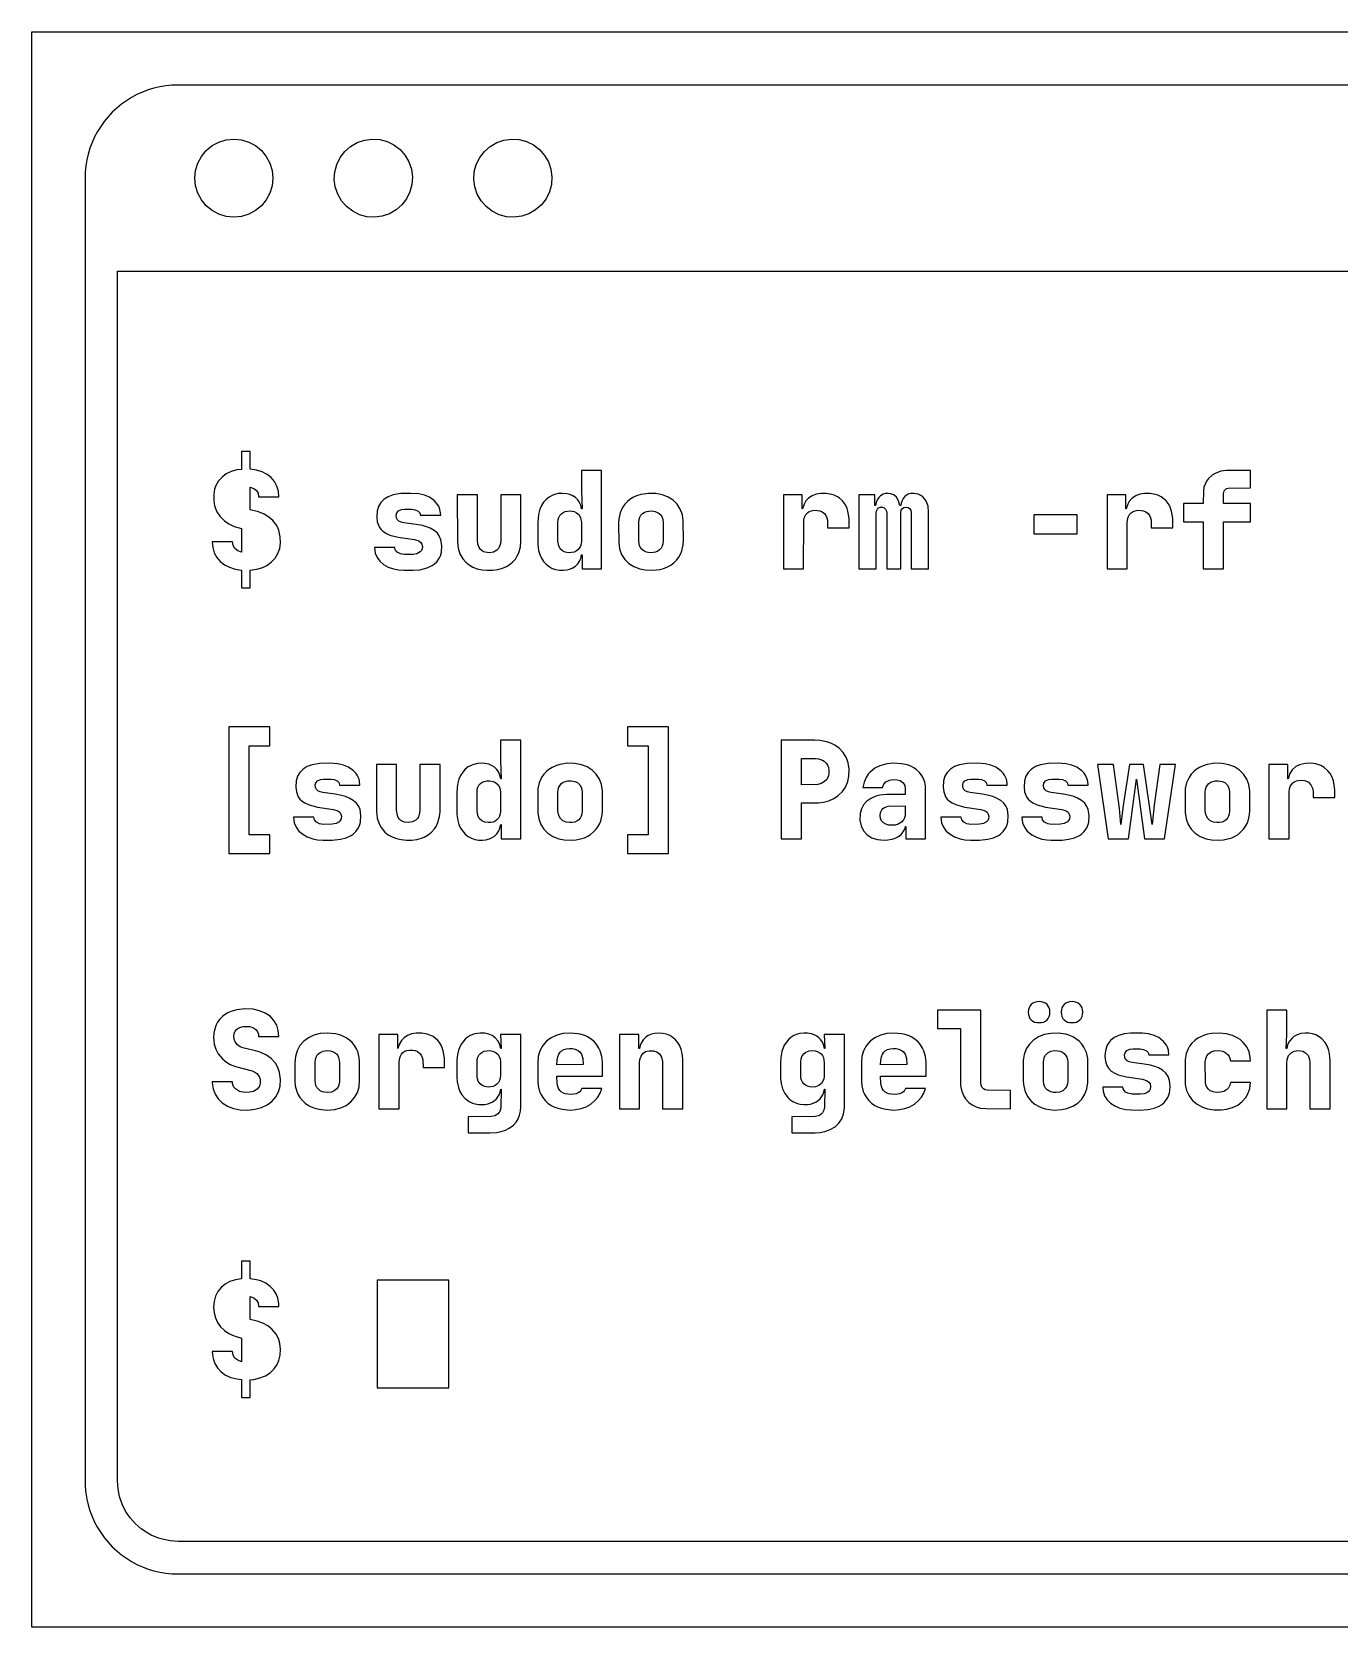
# Model space of a CAD drawing. Header units: millimetres. Extents: x 0 to 272, y 0 to 166.
# Drawn here: x 0.5 to 135.8, y 0.5 to 165.6 of the extents above; entities that cross this region are included whole.
import ezdxf

# ---------------------------------------------------------------- set-up
doc = ezdxf.new("R2010")
doc.units = ezdxf.units.MM

msp = doc.modelspace()

# ---------------------------------------------------------------- linework, layer by layer
at = {"layer": 'ENTGITTERRAHMEN'}
msp.add_lwpolyline([(0.5, 165.574), (271.5, 165.574), (271.5, 0.5), (0.5, 0.5)], close=True, dxfattribs=at)
at = {"layer": 'MOTIV'}
for points in [[(256.37, 160.074), (15.63, 160.074), (15, 160.053), (14.373, 159.992), (13.751, 159.889), (13.137, 159.746), (12.534, 159.563), (11.945, 159.341), (11.371, 159.081), (10.815, 158.784), (10.28, 158.451), (9.767, 158.084), (9.28, 157.684), (8.82, 157.254), (8.39, 156.794), (7.99, 156.307), (7.623, 155.794), (7.29, 155.259), (6.993, 154.704), (6.733, 154.13), (6.511, 153.54), (6.328, 152.937), (6.185, 152.323), (6.082, 151.701), (6.021, 151.074), (6, 150.444), (6, 15.63), (6.021, 15), (6.082, 14.373), (6.185, 13.751), (6.328, 13.137), (6.511, 12.534), (6.733, 11.945), (6.993, 11.371), (7.29, 10.815), (7.623, 10.28), (7.99, 9.767), (8.39, 9.28), (8.82, 8.82), (9.28, 8.39), (9.767, 7.99), (10.28, 7.623), (10.815, 7.29), (11.371, 6.993), (11.945, 6.733), (12.534, 6.511), (13.137, 6.328), (13.751, 6.185), (14.373, 6.082), (15, 6.021), (15.63, 6), (256.37, 6)], [(256.37, 9.37), (15.63, 9.37), (14.813, 9.424), (14.01, 9.584), (13.618, 9.703), (12.861, 10.016), (12.5, 10.209), (11.819, 10.664), (11.204, 11.204), (10.664, 11.819), (10.209, 12.5), (9.847, 13.234), (9.584, 14.01), (9.424, 14.813), (9.37, 15.63), (9.37, 140.815), (262.63, 140.815)]]:
    msp.add_lwpolyline(points, dxfattribs=at)
for points in [[(22.196, 146.478), (21.407, 146.4), (20.618, 146.478), (19.86, 146.708), (19.16, 147.082), (18.548, 147.585), (18.045, 148.197), (17.671, 148.897), (17.441, 149.655), (17.363, 150.444), (17.441, 151.233), (17.671, 151.992), (18.045, 152.691), (18.548, 153.304), (19.16, 153.807), (19.86, 154.181), (20.618, 154.411), (21.407, 154.489), (22.196, 154.411), (22.955, 154.181), (23.654, 153.807), (24.267, 153.304), (24.77, 152.691), (25.144, 151.992), (25.374, 151.233), (25.452, 150.444), (25.374, 149.655), (25.144, 148.897), (24.77, 148.197), (24.267, 147.585), (23.654, 147.082), (22.955, 146.708)], [(36.77, 146.506), (35.984, 146.402), (35.193, 146.454), (34.427, 146.659), (33.716, 147.01), (33.087, 147.493), (32.564, 148.089), (32.168, 148.775), (31.913, 149.526), (31.81, 150.312), (31.861, 151.103), (32.067, 151.869), (32.417, 152.58), (32.9, 153.209), (33.496, 153.732), (34.183, 154.128), (34.933, 154.383), (35.72, 154.487), (36.511, 154.435), (37.277, 154.23), (37.988, 153.879), (38.617, 153.396), (39.139, 152.8), (39.536, 152.114), (39.791, 151.363), (39.894, 150.577), (39.842, 149.786), (39.637, 149.02), (39.286, 148.309), (38.804, 147.68), (38.208, 147.157), (37.521, 146.761)], [(51.215, 146.506), (50.429, 146.402), (49.637, 146.454), (48.872, 146.659), (48.161, 147.01), (47.532, 147.493), (47.009, 148.089), (46.612, 148.775), (46.358, 149.526), (46.254, 150.312), (46.306, 151.103), (46.511, 151.869), (46.862, 152.58), (47.344, 153.209), (47.94, 153.732), (48.627, 154.128), (49.378, 154.383), (50.164, 154.487), (50.955, 154.435), (51.721, 154.23), (52.432, 153.879), (53.061, 153.396), (53.584, 152.8), (53.98, 152.114), (54.235, 151.363), (54.339, 150.577), (54.287, 149.786), (54.082, 149.02), (53.731, 148.309), (53.248, 147.68), (52.652, 147.157), (51.965, 146.761)], [(25.287, 110.697), (25.682, 111.116), (25.973, 111.593), (26.158, 112.127), (26.237, 112.719), (26.215, 113.327), (26.066, 114.009), (25.847, 114.493), (25.452, 115.02), (25.041, 115.375), (24.549, 115.668), (23.974, 115.899), (23.112, 116.116), (23.112, 118.476), (23.482, 118.338), (23.755, 118.119), (23.922, 117.828), (23.978, 117.47), (26.072, 117.47), (26.023, 118.049), (25.874, 118.572), (25.625, 119.037), (25.277, 119.446), (24.843, 119.786), (24.338, 120.045), (23.761, 120.222), (23.112, 120.319), (23.112, 122.148), (22.205, 122.148), (22.205, 120.305), (21.722, 120.239), (21.14, 120.079), (20.629, 119.834), (20.188, 119.506), (19.826, 119.102), (19.56, 118.639), (19.423, 118.254), (19.327, 117.69), (19.326, 117.092), (19.416, 116.538), (19.654, 115.91), (19.946, 115.46), (20.429, 114.972), (20.897, 114.655), (21.438, 114.403), (22.205, 114.175), (22.205, 111.731), (21.817, 111.885), (21.521, 112.122), (21.332, 112.43), (21.269, 112.793), (19.175, 112.793), (19.226, 112.206), (19.379, 111.676), (19.634, 111.201), (19.992, 110.782), (20.436, 110.433), (20.953, 110.168), (21.543, 109.986), (22.205, 109.888), (22.205, 108.045), (23.112, 108.045), (23.112, 109.874), (23.794, 109.974), (24.402, 110.161), (24.809, 110.358)], [(57.212, 110.819), (57.328, 111.088), (57.419, 111.466), (57.461, 111.466), (57.461, 110), (59.486, 110), (59.486, 120.193), (57.391, 120.193), (57.391, 118.099), (57.461, 116.214), (57.419, 116.214), (57.328, 116.593), (57.177, 116.929), (57.013, 117.166), (56.774, 117.402), (56.451, 117.607), (56.176, 117.715), (55.872, 117.785), (55.423, 117.819), (55.004, 117.791), (54.618, 117.704), (54.379, 117.615), (54.047, 117.433), (53.747, 117.194), (53.481, 116.898), (53.26, 116.56), (53.088, 116.182), (52.936, 115.619), (52.867, 114.817), (52.878, 112.526), (52.966, 111.906), (53.088, 111.488), (53.26, 111.111), (53.481, 110.774), (53.747, 110.48), (54.047, 110.243), (54.379, 110.063), (54.743, 109.939), (55.14, 109.873), (55.54, 109.863), (55.872, 109.895), (56.176, 109.967), (56.451, 110.079), (56.774, 110.288), (57.013, 110.524)], [(123.894, 117.944), (123.952, 118.084), (124.066, 118.224), (124.189, 118.31), (124.364, 118.367), (126.676, 118.378), (126.676, 120.193), (124.138, 120.183), (123.601, 120.102), (123.01, 119.886), (122.698, 119.696), (122.336, 119.375), (122.121, 119.096), (121.958, 118.788), (121.846, 118.45), (121.786, 118.081), (121.775, 116.772), (119.736, 116.772), (119.736, 114.887), (121.775, 114.887), (121.775, 110), (123.869, 110), (123.869, 114.887), (126.676, 114.887), (126.676, 116.772), (123.869, 116.772), (123.87, 117.784)], [(42.697, 111.143), (42.799, 111.368), (42.903, 111.738), (42.951, 112.422), (42.855, 113.022), (42.678, 113.427), (42.488, 113.687), (42.158, 113.976), (41.735, 114.215), (41.357, 114.363), (40.926, 114.487), (40.27, 114.612), (39.013, 114.78), (38.718, 114.856), (38.495, 114.958), (38.342, 115.092), (38.241, 115.302), (38.224, 115.572), (38.28, 115.793), (38.458, 116.011), (38.765, 116.142), (39.087, 116.183), (39.851, 116.183), (40.19, 116.13), (40.494, 115.989), (40.666, 115.81), (40.734, 115.557), (42.828, 115.557), (42.815, 115.809), (42.746, 116.162), (42.619, 116.486), (42.501, 116.685), (42.187, 117.045), (41.656, 117.414), (41.148, 117.625), (40.568, 117.759), (39.742, 117.819), (38.682, 117.798), (37.91, 117.666), (37.392, 117.474), (36.964, 117.205), (36.628, 116.866), (36.388, 116.465), (36.244, 116.001), (36.198, 115.343), (36.26, 114.863), (36.452, 114.36), (36.629, 114.109), (36.852, 113.896), (37.229, 113.658), (37.576, 113.508), (38.435, 113.277), (40.101, 113.043), (40.554, 112.894), (40.754, 112.751), (40.878, 112.565), (40.928, 112.333), (40.9, 112.071), (40.834, 111.919), (40.699, 111.758), (40.365, 111.576), (39.961, 111.501), (39.083, 111.495), (38.663, 111.558), (38.331, 111.722), (38.142, 111.932), (38.085, 112.075), (38.067, 112.234), (35.972, 112.234), (36.048, 111.646), (36.235, 111.197), (36.53, 110.8), (36.917, 110.467), (37.392, 110.199), (37.948, 110.002), (38.463, 109.903), (39.024, 109.862), (39.95, 109.863), (40.667, 109.922), (41.428, 110.106), (41.929, 110.341), (42.144, 110.489), (42.419, 110.743)], [(50.555, 111.025), (50.72, 111.272), (50.916, 111.681), (51.081, 112.295), (51.133, 112.807), (51.136, 117.68), (49.042, 117.68), (49.042, 113.002), (49.011, 112.63), (48.893, 112.261), (48.801, 112.108), (48.645, 111.937), (48.292, 111.741), (47.841, 111.676), (47.44, 111.724), (47.269, 111.784), (47.072, 111.901), (46.947, 112.018), (46.813, 112.207), (46.683, 112.563), (46.64, 113.002), (46.64, 117.68), (44.545, 117.68), (44.549, 112.809), (44.631, 112.14), (44.822, 111.549), (45.122, 111.034), (45.418, 110.698), (45.769, 110.413), (46.168, 110.188), (46.614, 110.021), (47.108, 109.913), (47.65, 109.864), (48.214, 109.873), (48.737, 109.942), (49.213, 110.068), (49.642, 110.253), (49.903, 110.409), (50.256, 110.691)], [(67.245, 110.918), (67.483, 111.234), (67.675, 111.587), (67.787, 111.87), (67.922, 112.486), (67.947, 112.932), (67.941, 114.974), (67.844, 115.611), (67.632, 116.184), (67.309, 116.687), (66.89, 117.104), (66.377, 117.435), (65.776, 117.669), (65.095, 117.795), (64.346, 117.813), (63.534, 117.698), (63.115, 117.566), (62.73, 117.386), (62.385, 117.165), (62.155, 116.975), (61.884, 116.687), (61.657, 116.36), (61.406, 115.809), (61.271, 115.194), (61.245, 114.747), (61.252, 112.705), (61.348, 112.068), (61.561, 111.496), (61.884, 110.993), (62.306, 110.576), (62.823, 110.244), (63.426, 110.01), (63.985, 109.898), (64.724, 109.862), (65.558, 109.956), (65.985, 110.076), (66.377, 110.244), (66.645, 110.399), (66.966, 110.639)], [(81.221, 116.025), (81.485, 116.068), (81.838, 116.062), (82.088, 116.007), (82.309, 115.909), (82.546, 115.725), (82.695, 115.533), (82.802, 115.306), (82.866, 115.044), (82.888, 114.259), (85.122, 114.259), (85.111, 115.226), (84.987, 115.989), (84.899, 116.259), (84.725, 116.628), (84.417, 117.051), (84.132, 117.312), (83.921, 117.456), (83.57, 117.627), (83.314, 117.711), (82.75, 117.807), (82.173, 117.809), (81.688, 117.731), (81.269, 117.574), (80.917, 117.338), (80.642, 117.042), (80.443, 116.696), (80.291, 116.214), (80.263, 116.214), (80.263, 117.68), (78.308, 117.68), (78.308, 110), (80.402, 110), (80.422, 115.044), (80.502, 115.366), (80.643, 115.633), (80.8, 115.807), (80.992, 115.938)], [(88.755, 116.327), (88.895, 116.198), (88.991, 115.978), (89.018, 115.725), (89.018, 110), (90.456, 110), (90.461, 115.84), (90.51, 116.069), (90.632, 116.261), (90.792, 116.362), (91, 116.395), (91.208, 116.362), (91.368, 116.261), (91.49, 116.069), (91.54, 115.84), (91.545, 110), (93.346, 110), (93.346, 115.864), (93.285, 116.491), (93.103, 117.01), (92.966, 117.229), (92.742, 117.474), (92.551, 117.615), (92.268, 117.746), (91.782, 117.819), (91.491, 117.795), (91.231, 117.722), (91.056, 117.634), (90.851, 117.476), (90.699, 117.292), (90.587, 117.091), (90.493, 116.81), (90.456, 116.563), (90.372, 116.563), (90.224, 117.055), (90.005, 117.424), (89.749, 117.656), (89.441, 117.787), (89.157, 117.819), (88.889, 117.795), (88.644, 117.722), (88.369, 117.561), (88.183, 117.384), (88.02, 117.143), (87.912, 116.869), (87.859, 116.563), (87.775, 116.563), (87.775, 117.68), (86.127, 117.68), (86.127, 110), (87.928, 110), (87.928, 115.725), (87.955, 115.978), (88.035, 116.175), (88.168, 116.313), (88.319, 116.378), (88.568, 116.389)], [(114.732, 116.025), (114.997, 116.068), (115.349, 116.062), (115.599, 116.007), (115.82, 115.909), (116.057, 115.725), (116.206, 115.533), (116.313, 115.306), (116.378, 115.044), (116.399, 114.259), (118.633, 114.259), (118.622, 115.226), (118.498, 115.989), (118.358, 116.387), (118.236, 116.628), (117.928, 117.051), (117.743, 117.231), (117.432, 117.456), (117.081, 117.627), (116.826, 117.711), (116.261, 117.807), (115.685, 117.809), (115.199, 117.731), (114.78, 117.574), (114.428, 117.338), (114.153, 117.042), (113.954, 116.696), (113.802, 116.214), (113.774, 116.214), (113.774, 117.68), (111.819, 117.68), (111.819, 110), (113.913, 110), (113.913, 114.747), (113.944, 115.113), (114.013, 115.366), (114.154, 115.633), (114.311, 115.807), (114.504, 115.938)], [(54.963, 114.821), (54.993, 115.096), (55.061, 115.337), (55.169, 115.543), (55.316, 115.716), (55.499, 115.849), (55.716, 115.941), (55.966, 115.993), (56.247, 116.003), (56.629, 115.941), (56.894, 115.82), (57.146, 115.59), (57.311, 115.28), (57.39, 114.821), (57.39, 112.858), (57.36, 112.584), (57.29, 112.343), (57.179, 112.136), (57.029, 111.964), (56.845, 111.831), (56.629, 111.738), (56.382, 111.687), (56.104, 111.677), (55.716, 111.738), (55.45, 111.86), (55.202, 112.09), (55.04, 112.4), (54.963, 112.858)], [(63.341, 114.823), (63.372, 115.103), (63.443, 115.346), (63.556, 115.552), (63.71, 115.722), (63.899, 115.852), (64.123, 115.943), (64.381, 115.993), (64.672, 116.003), (65.016, 115.959), (65.353, 115.823), (65.607, 115.598), (65.751, 115.346), (65.822, 115.103), (65.852, 114.823), (65.852, 112.858), (65.822, 112.584), (65.751, 112.343), (65.641, 112.136), (65.491, 111.964), (65.302, 111.831), (65.078, 111.738), (64.816, 111.687), (64.522, 111.677), (64.123, 111.738), (63.849, 111.86), (63.591, 112.09), (63.422, 112.4), (63.341, 112.858)], [(104.251, 113.63), (108.719, 113.63), (108.719, 115.585), (104.251, 115.585)], [(20.892, 80.538), (25.151, 80.538), (25.151, 82.493), (22.987, 82.493), (22.987, 91.709), (25.151, 91.709), (25.151, 93.663), (20.892, 93.663)], [(62.153, 82.493), (62.153, 80.538), (66.411, 80.538), (66.411, 93.663), (62.153, 93.663), (62.153, 91.709), (64.317, 91.709), (64.317, 82.493)], [(48.834, 82.893), (48.95, 83.162), (49.042, 83.54), (49.083, 83.54), (49.083, 82.074), (51.108, 82.074), (51.108, 92.267), (49.014, 92.267), (49.014, 90.173), (49.083, 88.288), (49.042, 88.288), (48.95, 88.667), (48.799, 89.003), (48.635, 89.241), (48.396, 89.476), (48.159, 89.636), (47.798, 89.789), (47.387, 89.874), (47.045, 89.893), (46.626, 89.865), (46.24, 89.778), (45.887, 89.635), (45.669, 89.507), (45.37, 89.268), (45.103, 88.972), (44.882, 88.634), (44.711, 88.256), (44.558, 87.693), (44.49, 86.891), (44.501, 84.6), (44.588, 83.98), (44.711, 83.562), (44.882, 83.185), (45.103, 82.848), (45.37, 82.554), (45.669, 82.317), (46.001, 82.137), (46.366, 82.014), (46.762, 81.947), (47.162, 81.937), (47.494, 81.969), (47.893, 82.074), (48.159, 82.198), (48.396, 82.362), (48.635, 82.598)], [(83.53, 86.245), (83.98, 86.543), (84.43, 86.985), (84.729, 87.424), (84.98, 88.017), (85.094, 88.56), (85.115, 89.268), (85.012, 89.942), (84.831, 90.45), (84.504, 90.992), (84.072, 91.446), (83.634, 91.756), (83.234, 91.957), (82.911, 92.076), (82.45, 92.19), (82.082, 92.242), (81.561, 92.267), (78.085, 92.267), (78.085, 82.074), (80.179, 82.074), (80.179, 85.788), (81.955, 85.802), (82.449, 85.866), (83.017, 86.016)], [(34.32, 83.217), (34.462, 83.561), (34.525, 83.812), (34.573, 84.496), (34.477, 85.096), (34.353, 85.406), (34.11, 85.761), (33.78, 86.05), (33.357, 86.289), (32.979, 86.438), (32.548, 86.561), (31.892, 86.686), (30.635, 86.854), (30.34, 86.93), (30.117, 87.032), (29.964, 87.166), (29.864, 87.376), (29.846, 87.646), (29.902, 87.867), (30.08, 88.085), (30.387, 88.216), (30.709, 88.257), (31.473, 88.257), (31.812, 88.204), (32.117, 88.063), (32.288, 87.884), (32.356, 87.631), (34.45, 87.631), (34.421, 88.004), (34.368, 88.236), (34.185, 88.661), (34.054, 88.854), (33.809, 89.119), (33.278, 89.488), (32.77, 89.699), (32.19, 89.833), (31.364, 89.893), (30.304, 89.872), (29.532, 89.74), (29.014, 89.548), (28.586, 89.279), (28.25, 88.94), (28.01, 88.539), (27.866, 88.075), (27.82, 87.417), (27.882, 86.937), (28.074, 86.434), (28.251, 86.183), (28.474, 85.97), (28.748, 85.788), (29.198, 85.582), (30.057, 85.351), (31.723, 85.118), (32.176, 84.968), (32.376, 84.825), (32.501, 84.639), (32.55, 84.407), (32.522, 84.145), (32.434, 83.958), (32.321, 83.833), (31.988, 83.65), (31.584, 83.575), (30.705, 83.569), (30.285, 83.632), (29.953, 83.796), (29.746, 84.04), (29.689, 84.308), (27.594, 84.308), (27.671, 83.72), (27.857, 83.271), (28.153, 82.875), (28.539, 82.541), (29.015, 82.273), (29.571, 82.076), (30.085, 81.977), (30.646, 81.936), (31.573, 81.937), (32.454, 82.023), (33.051, 82.18), (33.552, 82.416), (33.766, 82.563), (34.041, 82.818)], [(42.178, 83.099), (42.342, 83.347), (42.538, 83.755), (42.703, 84.369), (42.755, 84.881), (42.758, 89.754), (40.664, 89.754), (40.664, 85.076), (40.633, 84.704), (40.515, 84.335), (40.423, 84.182), (40.267, 84.012), (39.914, 83.815), (39.463, 83.75), (39.062, 83.798), (38.839, 83.883), (38.694, 83.975), (38.569, 84.092), (38.435, 84.282), (38.305, 84.637), (38.262, 85.076), (38.262, 89.754), (36.168, 89.754), (36.171, 84.883), (36.253, 84.215), (36.444, 83.623), (36.659, 83.23), (37.04, 82.772), (37.391, 82.488), (37.79, 82.262), (38.236, 82.095), (38.73, 81.987), (39.272, 81.938), (39.837, 81.947), (40.359, 82.016), (40.835, 82.142), (41.127, 82.259), (41.526, 82.483), (41.879, 82.765)], [(58.662, 82.779), (58.931, 83.067), (59.105, 83.308), (59.298, 83.661), (59.409, 83.944), (59.544, 84.56), (59.57, 85.006), (59.563, 87.048), (59.467, 87.685), (59.254, 88.258), (58.931, 88.761), (58.512, 89.178), (57.999, 89.509), (57.398, 89.743), (56.717, 89.869), (55.968, 89.887), (55.156, 89.772), (54.737, 89.64), (54.352, 89.46), (54.007, 89.239), (53.777, 89.049), (53.507, 88.761), (53.279, 88.434), (53.028, 87.883), (52.893, 87.268), (52.867, 86.821), (52.874, 84.78), (52.97, 84.142), (53.183, 83.57), (53.507, 83.067), (53.928, 82.65), (54.445, 82.318), (55.048, 82.084), (55.607, 81.972), (56.347, 81.936), (56.836, 81.972), (57.29, 82.056), (57.709, 82.188), (57.999, 82.318), (58.351, 82.53)], [(82.723, 89.916), (82.872, 89.7), (82.971, 89.454), (83.021, 89.177), (83.021, 88.878), (82.971, 88.601), (82.901, 88.414), (82.765, 88.191), (82.579, 87.998), (82.229, 87.79), (81.879, 87.696), (80.179, 87.673), (80.179, 90.382), (81.644, 90.381), (81.954, 90.346), (82.354, 90.207), (82.526, 90.099)], [(90.715, 82.787), (90.875, 83.076), (90.958, 83.331), (91, 83.331), (91, 82.074), (93.025, 82.074), (93.025, 87.24), (93.011, 87.536), (92.941, 87.951), (92.753, 88.45), (92.619, 88.676), (92.367, 88.987), (92.056, 89.261), (91.823, 89.419), (91.57, 89.553), (91.156, 89.714), (90.536, 89.848), (89.669, 89.891), (89.018, 89.827), (88.295, 89.629), (87.788, 89.375), (87.253, 88.945), (87.079, 88.746), (86.862, 88.418), (86.656, 87.929), (86.546, 87.38), (88.571, 87.38), (88.703, 87.729), (88.923, 87.966), (89.275, 88.147), (89.652, 88.214), (90.082, 88.192), (90.399, 88.092), (90.69, 87.883), (90.87, 87.597), (90.929, 87.296), (90.93, 86.668), (88.973, 86.658), (88.307, 86.581), (87.865, 86.471), (87.354, 86.258), (86.931, 85.967), (86.604, 85.606), (86.379, 85.177), (86.253, 84.682), (86.236, 84.004), (86.355, 83.411), (86.606, 82.905), (86.989, 82.487), (87.478, 82.18), (88.061, 81.996), (88.738, 81.934), (89.111, 81.952), (89.562, 82.031), (89.866, 82.131), (90.226, 82.319), (90.493, 82.53)], [(101.443, 83.442), (101.548, 83.812), (101.595, 84.496), (101.499, 85.096), (101.323, 85.501), (101.133, 85.761), (100.802, 86.05), (100.379, 86.289), (100.001, 86.438), (99.57, 86.561), (98.914, 86.686), (97.658, 86.854), (97.362, 86.93), (97.139, 87.032), (96.986, 87.166), (96.886, 87.376), (96.868, 87.646), (96.924, 87.867), (97.102, 88.085), (97.409, 88.216), (97.731, 88.257), (98.496, 88.257), (98.834, 88.204), (99.139, 88.063), (99.31, 87.884), (99.378, 87.631), (101.472, 87.631), (101.459, 87.883), (101.391, 88.236), (101.207, 88.661), (101.077, 88.854), (100.831, 89.119), (100.3, 89.488), (99.792, 89.699), (99.212, 89.833), (98.387, 89.893), (97.326, 89.872), (96.554, 89.74), (96.037, 89.548), (95.608, 89.279), (95.272, 88.94), (95.032, 88.539), (94.888, 88.075), (94.843, 87.417), (94.904, 86.937), (95.096, 86.434), (95.273, 86.183), (95.496, 85.97), (95.77, 85.788), (96.22, 85.582), (97.079, 85.351), (98.745, 85.118), (99.198, 84.968), (99.398, 84.825), (99.523, 84.639), (99.572, 84.407), (99.544, 84.145), (99.456, 83.958), (99.344, 83.833), (99.01, 83.65), (98.606, 83.575), (97.728, 83.569), (97.307, 83.632), (96.975, 83.796), (96.769, 84.04), (96.711, 84.308), (94.617, 84.308), (94.693, 83.72), (94.879, 83.271), (95.175, 82.875), (95.562, 82.541), (96.037, 82.273), (96.593, 82.076), (97.108, 81.977), (97.669, 81.936), (98.595, 81.937), (99.476, 82.023), (100.073, 82.18), (100.574, 82.416), (100.788, 82.563), (101.064, 82.818), (101.342, 83.217)], [(109.862, 83.561), (109.925, 83.812), (109.973, 84.496), (109.877, 85.096), (109.7, 85.501), (109.51, 85.761), (109.18, 86.05), (108.757, 86.289), (108.379, 86.438), (107.948, 86.561), (107.292, 86.686), (106.035, 86.854), (105.74, 86.93), (105.517, 87.032), (105.364, 87.166), (105.273, 87.342), (105.243, 87.604), (105.288, 87.834), (105.451, 88.063), (105.741, 88.204), (106.109, 88.257), (106.873, 88.257), (107.212, 88.204), (107.517, 88.063), (107.688, 87.884), (107.756, 87.631), (109.85, 87.631), (109.821, 88.004), (109.768, 88.236), (109.585, 88.661), (109.454, 88.854), (109.209, 89.119), (108.678, 89.488), (108.17, 89.699), (107.59, 89.833), (106.764, 89.893), (105.704, 89.872), (104.932, 89.74), (104.414, 89.548), (103.986, 89.279), (103.65, 88.94), (103.41, 88.539), (103.266, 88.075), (103.22, 87.417), (103.282, 86.937), (103.474, 86.434), (103.651, 86.183), (103.874, 85.97), (104.148, 85.788), (104.598, 85.582), (105.457, 85.351), (107.123, 85.118), (107.576, 84.968), (107.776, 84.825), (107.901, 84.639), (107.95, 84.407), (107.922, 84.145), (107.834, 83.958), (107.721, 83.833), (107.388, 83.65), (106.984, 83.575), (106.105, 83.569), (105.685, 83.632), (105.353, 83.796), (105.146, 84.04), (105.089, 84.308), (102.994, 84.308), (103.071, 83.72), (103.257, 83.271), (103.553, 82.875), (104.013, 82.492), (104.502, 82.235), (105.07, 82.052), (105.594, 81.964), (106.046, 81.936), (107.161, 81.944), (107.854, 82.023), (108.451, 82.18), (108.952, 82.416), (109.166, 82.563), (109.441, 82.818), (109.72, 83.217)], [(116.692, 85.565), (116.483, 83.54), (116.262, 85.257), (115.603, 89.754), (114.151, 89.754), (113.5, 85.505), (113.243, 83.554), (113.097, 85.202), (112.489, 89.754), (110.814, 89.754), (111.931, 82.074), (114.039, 82.074), (114.877, 88.246), (115.687, 82.074), (117.781, 82.074), (118.912, 89.754), (117.279, 89.754)], [(125.684, 82.779), (125.953, 83.067), (126.127, 83.308), (126.32, 83.661), (126.431, 83.944), (126.566, 84.56), (126.592, 85.006), (126.585, 87.048), (126.489, 87.685), (126.276, 88.258), (125.953, 88.761), (125.534, 89.178), (125.021, 89.509), (124.421, 89.743), (123.739, 89.869), (122.99, 89.887), (122.178, 89.772), (121.76, 89.64), (121.375, 89.46), (121.03, 89.239), (120.799, 89.049), (120.529, 88.761), (120.302, 88.434), (120.051, 87.883), (119.915, 87.268), (119.89, 86.821), (119.896, 84.78), (119.993, 84.142), (120.205, 83.57), (120.529, 83.067), (120.95, 82.65), (121.467, 82.318), (122.07, 82.084), (122.63, 81.972), (123.369, 81.936), (123.859, 81.972), (124.313, 82.056), (124.731, 82.188), (125.021, 82.318), (125.374, 82.53)], [(131.259, 88.012), (131.427, 88.081), (131.824, 88.147), (132.295, 88.099), (132.676, 87.918), (132.929, 87.658), (133.089, 87.318), (133.149, 86.974), (133.154, 86.333), (135.389, 86.333), (135.386, 87.133), (135.344, 87.62), (135.254, 88.063), (135.113, 88.461), (134.923, 88.815), (134.683, 89.125), (134.295, 89.461), (133.958, 89.65), (133.447, 89.818), (132.864, 89.89), (132.313, 89.871), (131.737, 89.736), (131.351, 89.54), (130.989, 89.217), (130.739, 88.832), (130.557, 88.288), (130.529, 88.288), (130.529, 89.754), (128.575, 89.754), (128.575, 82.074), (130.669, 82.074), (130.674, 86.974), (130.713, 87.253), (130.792, 87.498), (130.91, 87.707), (131.066, 87.881)], [(46.585, 86.895), (46.615, 87.17), (46.683, 87.411), (46.791, 87.617), (46.939, 87.79), (47.121, 87.923), (47.338, 88.015), (47.589, 88.067), (47.869, 88.077), (48.252, 88.015), (48.516, 87.894), (48.768, 87.664), (48.933, 87.354), (49.012, 86.895), (49.012, 84.932), (48.982, 84.658), (48.912, 84.417), (48.802, 84.21), (48.651, 84.038), (48.467, 83.905), (48.252, 83.812), (48.005, 83.761), (47.727, 83.751), (47.397, 83.796), (47.072, 83.934), (46.825, 84.164), (46.663, 84.474), (46.585, 84.932)], [(54.963, 86.897), (54.994, 87.177), (55.066, 87.42), (55.178, 87.626), (55.332, 87.796), (55.522, 87.926), (55.745, 88.017), (56.003, 88.067), (56.294, 88.077), (56.7, 88.017), (56.975, 87.898), (57.229, 87.672), (57.374, 87.42), (57.444, 87.177), (57.474, 86.897), (57.474, 84.932), (57.444, 84.658), (57.374, 84.417), (57.263, 84.21), (57.113, 84.038), (56.925, 83.905), (56.7, 83.812), (56.439, 83.761), (56.145, 83.751), (55.807, 83.796), (55.471, 83.934), (55.213, 84.164), (55.044, 84.474), (54.963, 84.932)], [(121.985, 86.897), (122.016, 87.177), (122.088, 87.42), (122.201, 87.626), (122.354, 87.796), (122.544, 87.926), (122.767, 88.017), (123.025, 88.067), (123.316, 88.077), (123.722, 88.017), (123.997, 87.898), (124.252, 87.672), (124.396, 87.42), (124.466, 87.177), (124.496, 86.897), (124.496, 84.932), (124.466, 84.658), (124.396, 84.417), (124.285, 84.21), (124.135, 84.038), (123.947, 83.905), (123.722, 83.812), (123.461, 83.761), (123.167, 83.751), (122.829, 83.796), (122.493, 83.934), (122.235, 84.164), (122.066, 84.474), (121.985, 84.932)], [(88.319, 84.49), (88.361, 84.8), (88.484, 85.062), (88.613, 85.209), (88.771, 85.328), (89.155, 85.464), (90.93, 85.481), (90.916, 84.465), (90.854, 84.232), (90.742, 84.023), (90.532, 83.799), (90.204, 83.599), (89.883, 83.502), (89.52, 83.47), (89.194, 83.497), (88.915, 83.577), (88.682, 83.71), (88.471, 83.933), (88.365, 84.162)], [(26.032, 55.895), (26.197, 56.486), (26.237, 57.178), (26.142, 57.895), (25.967, 58.406), (25.706, 58.863), (25.257, 59.354), (24.805, 59.678), (24.126, 59.996), (23.656, 60.14), (22.342, 60.446), (22.075, 60.544), (21.772, 60.747), (21.531, 61.067), (21.434, 61.352), (21.409, 61.618), (21.44, 61.91), (21.534, 62.157), (21.655, 62.322), (21.86, 62.486), (22.121, 62.597), (22.369, 62.649), (22.731, 62.664), (23.024, 62.638), (23.279, 62.577), (23.546, 62.452), (23.716, 62.313), (23.87, 62.102), (23.957, 61.85), (23.978, 61.618), (26.072, 61.618), (26.015, 62.241), (25.844, 62.796), (25.558, 63.285), (25.158, 63.706), (24.66, 64.045), (24.081, 64.287), (23.421, 64.432), (22.551, 64.479), (21.716, 64.39), (21.085, 64.203), (20.799, 64.071), (20.454, 63.861), (20.224, 63.68), (19.954, 63.404), (19.726, 63.091), (19.586, 62.835), (19.393, 62.272), (19.34, 61.967), (19.314, 61.535), (19.385, 60.82), (19.542, 60.301), (19.789, 59.828), (20.222, 59.303), (20.654, 58.953), (21.026, 58.734), (21.585, 58.499), (23.322, 58.059), (23.579, 57.936), (23.793, 57.772), (24.014, 57.482), (24.118, 57.194), (24.14, 56.801), (24.053, 56.466), (23.971, 56.322), (23.82, 56.154), (23.458, 55.938), (23.06, 55.842), (22.503, 55.834), (22.006, 55.941), (21.771, 56.054), (21.574, 56.202), (21.425, 56.379), (21.345, 56.53), (21.283, 56.755), (21.269, 56.941), (19.175, 56.941), (19.176, 56.83), (19.258, 56.204), (19.461, 55.645), (19.783, 55.155), (20.209, 54.745), (20.738, 54.418), (21.361, 54.18), (22.063, 54.044), (22.841, 54.01), (23.593, 54.081), (24.266, 54.257), (24.855, 54.538), (25.349, 54.907), (25.744, 55.362)], [(105.824, 63.681), (105.88, 63.893), (105.899, 64.132), (105.88, 64.37), (105.824, 64.582), (105.73, 64.768), (105.599, 64.928), (105.435, 65.056), (105.244, 65.147), (105.026, 65.202), (104.782, 65.221), (104.537, 65.202), (104.319, 65.147), (104.128, 65.056), (103.965, 64.928), (103.834, 64.768), (103.74, 64.582), (103.683, 64.37), (103.665, 64.132), (103.683, 63.893), (103.74, 63.681), (103.834, 63.495), (103.965, 63.336), (104.128, 63.207), (104.319, 63.116), (104.537, 63.061), (105.026, 63.061), (105.244, 63.116), (105.435, 63.207), (105.599, 63.336), (105.73, 63.495)], [(109.231, 63.681), (109.287, 63.893), (109.306, 64.132), (109.287, 64.37), (109.231, 64.582), (109.137, 64.768), (109.005, 64.928), (108.842, 65.056), (108.651, 65.147), (108.433, 65.202), (108.189, 65.221), (107.944, 65.202), (107.726, 65.147), (107.535, 65.056), (107.372, 64.928), (107.24, 64.768), (107.147, 64.582), (107.09, 64.37), (107.072, 64.132), (107.09, 63.893), (107.147, 63.681), (107.24, 63.495), (107.372, 63.336), (107.535, 63.207), (107.726, 63.116), (107.944, 63.061), (108.433, 63.061), (108.651, 63.116), (108.842, 63.207), (109.005, 63.336), (109.137, 63.495)], [(98.78, 56.569), (98.736, 56.871), (98.736, 64.341), (94.268, 64.341), (94.268, 62.456), (96.641, 62.456), (96.653, 56.574), (96.707, 56.2), (96.803, 55.85), (96.942, 55.524), (97.171, 55.157), (97.517, 54.785), (97.864, 54.534), (98.259, 54.341), (98.693, 54.214), (99.264, 54.149), (101.808, 54.148), (101.808, 56.033), (99.394, 56.048), (99.196, 56.106), (99.026, 56.21), (98.865, 56.388)], [(131.619, 60.152), (132.07, 60.089), (132.378, 59.936), (132.643, 59.643), (132.789, 59.244), (132.819, 58.896), (132.819, 54.148), (134.914, 54.148), (134.914, 59.105), (134.848, 59.866), (134.744, 60.274), (134.594, 60.646), (134.395, 60.982), (134.06, 61.369), (133.77, 61.598), (133.449, 61.772), (133.098, 61.891), (132.715, 61.955), (132.325, 61.965), (131.887, 61.913), (131.498, 61.791), (131.158, 61.599), (130.934, 61.409), (130.71, 61.133), (130.516, 60.74), (130.418, 60.362), (130.376, 60.362), (130.446, 61.828), (130.446, 64.341), (128.351, 64.341), (128.351, 54.148), (130.446, 54.148), (130.446, 58.896), (130.476, 59.244), (130.618, 59.643), (130.877, 59.936), (131.178, 60.089)], [(34.205, 55.828), (34.378, 56.422), (34.436, 57.08), (34.435, 59.01), (34.396, 59.449), (34.242, 60.054), (34.121, 60.332), (33.916, 60.676), (33.668, 60.983), (33.379, 61.252), (33.047, 61.483), (32.771, 61.63), (32.371, 61.786), (31.934, 61.894), (31.085, 61.967), (30.358, 61.913), (29.705, 61.751), (29.129, 61.483), (28.643, 61.123), (28.254, 60.676), (27.966, 60.148), (27.792, 59.554), (27.734, 58.896), (27.736, 56.966), (27.774, 56.527), (27.929, 55.922), (28.049, 55.644), (28.254, 55.3), (28.503, 54.992), (28.794, 54.724), (29.129, 54.493), (29.407, 54.346), (29.809, 54.19), (30.244, 54.082), (31.085, 54.009), (31.82, 54.063), (32.474, 54.225), (33.047, 54.493), (33.529, 54.853), (33.916, 55.3)], [(39.597, 60.217), (39.949, 60.21), (40.199, 60.155), (40.42, 60.057), (40.657, 59.873), (40.806, 59.681), (40.913, 59.454), (40.978, 59.192), (40.999, 58.407), (43.233, 58.407), (43.222, 59.374), (43.098, 60.137), (42.9, 60.658), (42.693, 60.998), (42.528, 61.199), (42.244, 61.46), (42.032, 61.604), (41.803, 61.724), (41.426, 61.859), (40.861, 61.955), (40.285, 61.958), (39.799, 61.879), (39.38, 61.722), (39.028, 61.486), (38.753, 61.19), (38.527, 60.781), (38.402, 60.362), (38.374, 60.362), (38.374, 61.828), (36.419, 61.828), (36.419, 54.148), (38.513, 54.148), (38.513, 58.896), (38.544, 59.261), (38.613, 59.514), (38.754, 59.781), (38.911, 59.955), (39.104, 60.086), (39.332, 60.173)], [(50.625, 52.757), (50.836, 53.098), (50.987, 53.476), (51.078, 53.891), (51.108, 54.344), (51.108, 61.828), (49.014, 61.828), (49.083, 60.362), (49.042, 60.362), (48.95, 60.741), (48.762, 61.139), (48.469, 61.489), (48.159, 61.71), (47.798, 61.863), (47.387, 61.948), (46.902, 61.964), (46.366, 61.888), (45.887, 61.709), (45.566, 61.508), (45.37, 61.342), (45.103, 61.046), (44.951, 60.825), (44.762, 60.46), (44.664, 60.196), (44.558, 59.767), (44.492, 59.134), (44.492, 57.399), (44.533, 56.914), (44.664, 56.33), (44.82, 55.939), (45.024, 55.588), (45.37, 55.187), (45.776, 54.883), (46.119, 54.722), (46.366, 54.646), (46.762, 54.58), (47.045, 54.567), (47.387, 54.587), (47.7, 54.646), (48.159, 54.831), (48.396, 54.995), (48.588, 55.177), (48.867, 55.59), (48.973, 55.866), (49.042, 56.173), (49.083, 56.173), (49.044, 54.228), (48.933, 53.855), (48.701, 53.568), (48.414, 53.403), (48.051, 53.321), (45.676, 53.31), (45.676, 51.635), (47.911, 51.635), (48.612, 51.68), (49.087, 51.774), (49.518, 51.918), (49.905, 52.114), (50.353, 52.454)], [(59.09, 55.335), (59.334, 55.764), (59.5, 56.243), (57.447, 56.243), (57.345, 56.04), (57.217, 55.899), (57.049, 55.782), (56.843, 55.693), (56.6, 55.638), (56.26, 55.614), (55.716, 55.685), (55.524, 55.759), (55.306, 55.898), (55.171, 56.032), (55.029, 56.25), (54.951, 56.443), (54.886, 56.74), (54.864, 57.499), (59.57, 57.499), (59.568, 59.01), (59.512, 59.554), (59.338, 60.148), (59.208, 60.421), (58.991, 60.757), (58.733, 61.054), (58.433, 61.313), (58.091, 61.534), (57.808, 61.673), (57.4, 61.817), (57.072, 61.894), (56.232, 61.967), (55.504, 61.913), (54.849, 61.751), (54.267, 61.483), (53.778, 61.123), (53.388, 60.676), (53.099, 60.148), (52.925, 59.554), (52.867, 58.896), (52.869, 56.966), (52.908, 56.527), (53.062, 55.922), (53.183, 55.644), (53.388, 55.3), (53.637, 54.992), (53.931, 54.724), (54.267, 54.493), (54.548, 54.346), (54.953, 54.19), (55.39, 54.082), (56.232, 54.009), (56.832, 54.047), (57.386, 54.162), (57.896, 54.354), (58.362, 54.623), (58.765, 54.955)], [(65.211, 60.024), (65.483, 59.824), (65.698, 59.485), (65.792, 59.041), (65.797, 54.148), (67.892, 54.148), (67.889, 59.265), (67.825, 59.866), (67.722, 60.274), (67.571, 60.646), (67.373, 60.982), (67.128, 61.28), (66.848, 61.528), (66.538, 61.72), (66.196, 61.857), (65.824, 61.94), (65.42, 61.967), (64.97, 61.933), (64.664, 61.861), (64.299, 61.703), (64.058, 61.54), (63.815, 61.304), (63.614, 61.009), (63.47, 60.668), (63.395, 60.362), (63.354, 60.362), (63.354, 61.828), (61.329, 61.828), (61.329, 54.148), (63.423, 54.148), (63.423, 58.896), (63.453, 59.244), (63.569, 59.592), (63.77, 59.864), (64.047, 60.048), (64.396, 60.141), (64.866, 60.132)], [(84.052, 52.652), (84.347, 53.098), (84.535, 53.61), (84.616, 54.189), (84.619, 61.828), (82.525, 61.828), (82.595, 60.362), (82.553, 60.362), (82.485, 60.669), (82.346, 61.014), (82.191, 61.258), (81.98, 61.489), (81.752, 61.661), (81.496, 61.795), (81.211, 61.891), (80.787, 61.959), (80.413, 61.964), (80.005, 61.916), (79.752, 61.853), (79.398, 61.709), (79.077, 61.508), (78.881, 61.342), (78.614, 61.046), (78.393, 60.708), (78.134, 60.057), (78.025, 59.459), (78.001, 58.965), (78.012, 57.232), (78.069, 56.761), (78.222, 56.195), (78.462, 55.701), (78.788, 55.279), (78.977, 55.102), (79.287, 54.883), (79.752, 54.681), (80.005, 54.618), (80.413, 54.57), (80.787, 54.576), (81.11, 54.622), (81.404, 54.707), (81.67, 54.831), (81.908, 54.995), (82.099, 55.177), (82.378, 55.59), (82.485, 55.866), (82.553, 56.173), (82.595, 56.173), (82.562, 54.288), (82.506, 54.004), (82.359, 53.721), (82.212, 53.568), (82.03, 53.449), (81.628, 53.329), (79.188, 53.31), (79.188, 51.635), (81.604, 51.638), (82.123, 51.68), (82.598, 51.774), (83.163, 51.978), (83.651, 52.273)], [(92.601, 55.335), (92.846, 55.764), (93.011, 56.243), (90.958, 56.243), (90.857, 56.04), (90.728, 55.899), (90.56, 55.782), (90.354, 55.693), (90.112, 55.638), (89.772, 55.614), (89.227, 55.685), (89.035, 55.759), (88.817, 55.898), (88.682, 56.032), (88.54, 56.25), (88.462, 56.443), (88.397, 56.74), (88.375, 57.499), (93.081, 57.499), (93.079, 59.01), (93.023, 59.554), (92.849, 60.148), (92.719, 60.421), (92.503, 60.757), (92.244, 61.054), (91.944, 61.313), (91.602, 61.534), (91.319, 61.673), (90.911, 61.817), (90.583, 61.894), (89.744, 61.967), (89.015, 61.913), (88.36, 61.751), (87.779, 61.483), (87.29, 61.123), (86.899, 60.676), (86.61, 60.148), (86.436, 59.554), (86.379, 58.896), (86.38, 56.966), (86.419, 56.527), (86.573, 55.922), (86.694, 55.644), (86.899, 55.3), (87.148, 54.992), (87.442, 54.724), (87.779, 54.493), (88.059, 54.346), (88.464, 54.19), (88.901, 54.082), (89.744, 54.009), (90.343, 54.047), (90.897, 54.162), (91.407, 54.354), (91.873, 54.623), (92.277, 54.955)], [(109.521, 55.644), (109.733, 56.216), (109.83, 56.854), (109.836, 58.896), (109.811, 59.342), (109.675, 59.958), (109.424, 60.508), (109.197, 60.835), (108.929, 61.123), (108.7, 61.313), (108.358, 61.534), (107.975, 61.714), (107.557, 61.846), (106.739, 61.961), (105.992, 61.943), (105.315, 61.817), (104.712, 61.583), (104.194, 61.252), (103.773, 60.835), (103.449, 60.332), (103.237, 59.76), (103.141, 59.122), (103.134, 57.08), (103.16, 56.634), (103.295, 56.018), (103.406, 55.735), (103.599, 55.382), (103.773, 55.141), (104.043, 54.853), (104.356, 54.604), (104.712, 54.392), (105.105, 54.225), (105.422, 54.13), (105.874, 54.046), (106.359, 54.01), (107.103, 54.046), (107.665, 54.159), (108.265, 54.392), (108.779, 54.724), (109.197, 55.141)], [(117.971, 55.083), (118.097, 55.291), (118.275, 55.758), (118.325, 56.017), (118.354, 56.438), (118.285, 57.058), (118.131, 57.48), (117.888, 57.835), (117.558, 58.124), (117.135, 58.363), (116.757, 58.512), (116.326, 58.635), (115.67, 58.76), (114.413, 58.928), (114.118, 59.004), (113.895, 59.107), (113.742, 59.24), (113.641, 59.45), (113.624, 59.72), (113.68, 59.941), (113.858, 60.159), (114.165, 60.29), (114.487, 60.331), (115.251, 60.331), (115.59, 60.279), (115.894, 60.137), (116.066, 59.958), (116.134, 59.705), (118.228, 59.705), (118.176, 60.196), (118.068, 60.529), (117.963, 60.735), (117.675, 61.108), (117.172, 61.497), (116.681, 61.727), (116.119, 61.881), (115.486, 61.958), (114.253, 61.958), (113.602, 61.881), (113.04, 61.727), (112.567, 61.497), (112.184, 61.192), (111.959, 60.92), (111.839, 60.719), (111.743, 60.503), (111.644, 60.149), (111.596, 59.622), (111.66, 59.012), (111.803, 58.6), (111.965, 58.336), (112.252, 58.044), (112.629, 57.806), (112.976, 57.656), (113.835, 57.426), (115.501, 57.192), (115.954, 57.042), (116.154, 56.899), (116.278, 56.713), (116.329, 56.438), (116.287, 56.179), (116.16, 55.967), (115.95, 55.803), (115.661, 55.695), (115.295, 55.645), (114.426, 55.645), (113.972, 55.738), (113.731, 55.87), (113.584, 56.015), (113.496, 56.186), (113.467, 56.382), (111.372, 56.382), (111.411, 55.955), (111.56, 55.489), (111.821, 55.074), (112.179, 54.719), (112.624, 54.429), (113.156, 54.207), (113.756, 54.066), (114.308, 54.013), (115.156, 54.009), (116.067, 54.07), (116.688, 54.207), (117.213, 54.423), (117.44, 54.561), (117.734, 54.802)], [(126.407, 55.684), (126.594, 56.243), (126.676, 56.871), (124.581, 56.871), (124.526, 56.579), (124.382, 56.289), (124.197, 56.096), (123.908, 55.93), (123.554, 55.841), (123.13, 55.829), (122.789, 55.887), (122.505, 56.008), (122.319, 56.152), (122.142, 56.384), (122.048, 56.607), (121.996, 56.865), (121.989, 59.045), (122.031, 59.315), (122.142, 59.602), (122.319, 59.831), (122.612, 60.027), (122.919, 60.121), (123.353, 60.151), (123.798, 60.082), (124.012, 59.995), (124.197, 59.873), (124.349, 59.72), (124.464, 59.541), (124.541, 59.336), (124.581, 59.105), (126.676, 59.105), (126.648, 59.428), (126.514, 60.021), (126.273, 60.545), (125.926, 60.999), (125.596, 61.292), (125.35, 61.46), (124.8, 61.724), (124.174, 61.892), (123.47, 61.964), (122.67, 61.93), (122.215, 61.846), (121.895, 61.751), (121.592, 61.63), (121.22, 61.429), (120.89, 61.19), (120.604, 60.914), (120.362, 60.6), (120.21, 60.34), (120.022, 59.868), (119.904, 59.238), (119.89, 57.08), (119.916, 56.634), (120.053, 56.018), (120.309, 55.468), (120.672, 54.992), (121.133, 54.604), (121.691, 54.303), (122.215, 54.13), (122.909, 54.022), (123.654, 54.021), (124.174, 54.084), (124.8, 54.252), (125.35, 54.515), (125.822, 54.875), (126.196, 55.311)], [(29.911, 56.548), (29.849, 56.797), (29.829, 57.08), (29.83, 58.971), (29.861, 59.251), (29.932, 59.494), (30.08, 59.746), (30.338, 59.972), (30.673, 60.107), (31.085, 60.152), (31.374, 60.132), (31.626, 60.072), (31.842, 59.972), (32.021, 59.831), (32.161, 59.652), (32.262, 59.437), (32.322, 59.184), (32.342, 58.896), (32.341, 57.006), (32.31, 56.732), (32.24, 56.491), (32.06, 56.194), (31.791, 55.979), (31.505, 55.87), (31.085, 55.824), (30.802, 55.844), (30.553, 55.906), (30.338, 56.008), (30.157, 56.152), (30.013, 56.333)], [(46.589, 57.493), (46.585, 58.97), (46.615, 59.244), (46.683, 59.485), (46.791, 59.691), (46.939, 59.864), (47.121, 59.997), (47.338, 60.089), (47.589, 60.141), (47.869, 60.151), (48.193, 60.106), (48.467, 59.997), (48.731, 59.782), (48.888, 59.54), (48.968, 59.308), (49.009, 59.041), (49.012, 57.565), (48.982, 57.29), (48.912, 57.05), (48.802, 56.843), (48.651, 56.671), (48.467, 56.537), (48.252, 56.445), (48.005, 56.394), (47.727, 56.384), (47.397, 56.428), (47.121, 56.537), (46.898, 56.71), (46.707, 56.995), (46.628, 57.227)], [(55.347, 60.131), (55.571, 60.266), (55.838, 60.351), (56.148, 60.388), (56.477, 60.376), (56.763, 60.317), (57.109, 60.141), (57.245, 60.013), (57.388, 59.803), (57.541, 59.336), (57.573, 58.714), (54.864, 58.686), (54.876, 59.151), (54.95, 59.527), (55.057, 59.783), (55.206, 59.999)], [(80.174, 57.107), (80.115, 57.356), (80.095, 57.639), (80.1, 59.041), (80.139, 59.308), (80.218, 59.54), (80.409, 59.824), (80.632, 59.997), (80.97, 60.12), (81.31, 60.152), (81.58, 60.132), (81.82, 60.07), (82.027, 59.968), (82.204, 59.824), (82.344, 59.643), (82.444, 59.428), (82.505, 59.179), (82.525, 58.896), (82.52, 57.493), (82.48, 57.227), (82.399, 56.995), (82.242, 56.752), (81.978, 56.537), (81.643, 56.414), (81.31, 56.382), (81.034, 56.403), (80.792, 56.464), (80.583, 56.567), (80.409, 56.71), (80.272, 56.891)], [(88.858, 60.131), (89.082, 60.266), (89.349, 60.351), (89.659, 60.388), (89.988, 60.376), (90.274, 60.317), (90.62, 60.141), (90.756, 60.013), (90.899, 59.803), (91.052, 59.336), (91.084, 58.714), (88.375, 58.686), (88.387, 59.151), (88.461, 59.527), (88.568, 59.783), (88.717, 59.999)], [(105.332, 56.491), (105.261, 56.732), (105.23, 57.006), (105.23, 58.971), (105.311, 59.437), (105.445, 59.7), (105.689, 59.94), (106.012, 60.091), (106.411, 60.151), (106.705, 60.141), (106.967, 60.091), (107.191, 60), (107.379, 59.87), (107.53, 59.7), (107.64, 59.494), (107.71, 59.251), (107.741, 58.971), (107.741, 57.006), (107.71, 56.732), (107.64, 56.491), (107.46, 56.194), (107.242, 56.008), (106.905, 55.87), (106.561, 55.825), (106.27, 55.835), (106.012, 55.887), (105.788, 55.979), (105.599, 56.112), (105.445, 56.284)], [(26.078, 28.075), (26.21, 28.638), (26.237, 29.252), (26.172, 29.832), (26.019, 30.357), (25.779, 30.828), (25.357, 31.337), (24.926, 31.677), (24.413, 31.954), (23.818, 32.17), (23.112, 32.338), (23.112, 34.698), (23.482, 34.56), (23.755, 34.342), (23.922, 34.05), (23.978, 33.692), (26.072, 33.692), (26.06, 33.989), (25.961, 34.54), (25.821, 34.915), (25.547, 35.367), (25.175, 35.761), (24.723, 36.08), (24.2, 36.319), (23.761, 36.444), (23.112, 36.541), (23.112, 38.37), (22.205, 38.37), (22.205, 36.527), (21.57, 36.429), (21.006, 36.248), (20.512, 35.982), (20.089, 35.633), (19.75, 35.213), (19.508, 34.736), (19.363, 34.201), (19.314, 33.609), (19.359, 33.031), (19.494, 32.5), (19.719, 32.016), (20.033, 31.577), (20.429, 31.194), (20.897, 30.877), (21.438, 30.625), (22.205, 30.397), (22.205, 27.954), (21.817, 28.107), (21.521, 28.345), (21.332, 28.652), (21.269, 29.015), (19.175, 29.015), (19.188, 28.715), (19.255, 28.29), (19.433, 27.774), (19.714, 27.313), (20.096, 26.909), (20.559, 26.581), (21.094, 26.337), (21.702, 26.176), (22.205, 26.111), (22.205, 24.267), (23.112, 24.267), (23.112, 26.097), (23.463, 26.135), (24.108, 26.279), (24.678, 26.509), (25.175, 26.827), (25.593, 27.228), (25.91, 27.69)], [(43.652, 36.415), (36.237, 36.415), (36.237, 25.259), (43.652, 25.259)]]:
    msp.add_lwpolyline(points, close=True, dxfattribs=at)

doc.saveas('drawing.dxf')
